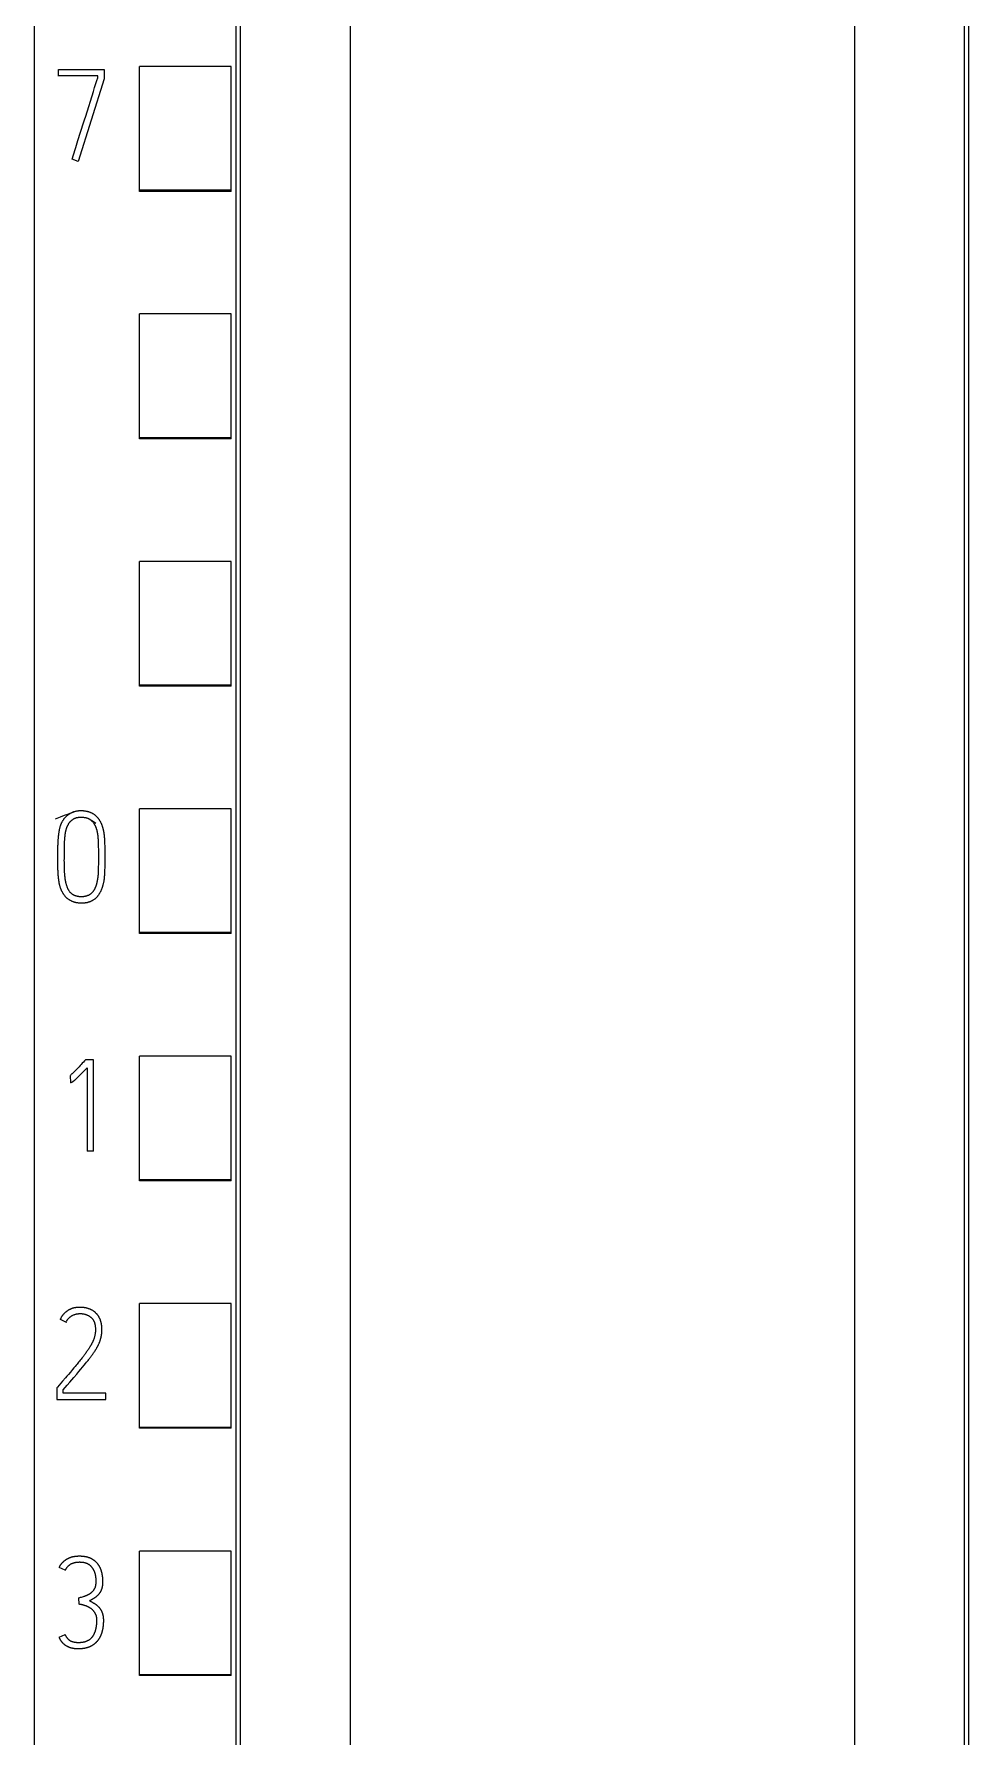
# Model space of a CAD drawing. Extents: x 0 to 594, y 0 to 420.
# Drawn here: x 255.6 to 276, y 273.42 to 310.6 of the extents above; entities that cross this region are included whole.
import ezdxf

# ---------------------------------------------------------------- set-up
doc = ezdxf.new("R2010")
doc.units = 0
doc.header["$LTSCALE"] = 32.67
doc.layers.add('10000_FRONT', color=7, linetype='CONTINUOUS')
doc.layers.add('10500_FRONT_LABELING', color=7, linetype='CONTINUOUS')

msp = doc.modelspace()

# ---------------------------------------------------------------- linework, layer by layer
at = {"layer": '10000_FRONT', "color": 7, "linetype": 'CONTINUOUS'}
for p, q in [((255.6, 351.671), (255.6, 237.416)), ((260, 349.203), (260, 239.953)), ((260.1, 349.203), (260.1, 240.184)), ((275.9, 240.184), (275.9, 349.203)), ((276, 239.953), (276, 349.203)), ((262.5, 345.541), (262.5, 237.167)), ((273.5, 345.541), (273.5, 237.167)), ((257.9, 307.166), (257.9, 309.891)), ((259.9, 309.891), (257.9, 309.891)), ((259.9, 307.166), (259.9, 309.891)), ((259.9, 307.189), (257.9, 307.189)), ((259.9, 307.166), (257.9, 307.166)), ((257.9, 301.766), (257.9, 304.489)), ((259.9, 304.489), (257.9, 304.489)), ((259.9, 301.766), (259.9, 304.489)), ((259.9, 301.787), (257.9, 301.787)), ((259.9, 301.766), (257.9, 301.766)), ((257.9, 296.366), (257.9, 299.088)), ((259.9, 299.088), (257.9, 299.088)), ((259.9, 296.366), (259.9, 299.088)), ((259.9, 296.386), (257.9, 296.386)), ((259.9, 296.366), (257.9, 296.366)), ((257.9, 290.967), (257.9, 293.686)), ((259.9, 293.686), (257.9, 293.686)), ((259.9, 290.967), (259.9, 293.686)), ((259.9, 290.984), (257.9, 290.984)), ((259.9, 290.967), (257.9, 290.967)), ((257.9, 285.567), (257.9, 288.284)), ((259.9, 288.284), (257.9, 288.284)), ((259.9, 285.567), (259.9, 288.284)), ((259.9, 285.583), (257.9, 285.583)), ((259.9, 285.567), (257.9, 285.567)), ((257.9, 280.167), (257.9, 282.883)), ((259.9, 282.883), (257.9, 282.883)), ((259.9, 280.167), (259.9, 282.883)), ((259.9, 280.181), (257.9, 280.181)), ((259.9, 280.167), (257.9, 280.167)), ((257.9, 274.767), (257.9, 277.481)), ((259.9, 277.481), (257.9, 277.481)), ((259.9, 274.767), (259.9, 277.481)), ((259.9, 274.78), (257.9, 274.78)), ((259.9, 274.767), (257.9, 274.767))]:
    msp.add_line(p, q, dxfattribs=at)
at = {"layer": '10500_FRONT_LABELING', "color": 7, "linetype": 'CONTINUOUS'}
for p, q in [((256.132, 309.68), (256.132, 309.827)), ((256.132, 309.827), (257.13, 309.827)), ((257.13, 309.827), (257.13, 309.626)), ((256.992, 309.686), (256.132, 309.686)), ((257.13, 309.626), (256.561, 307.822)), ((256.895, 309.348), (256.922, 309.434)), ((256.922, 309.434), (256.943, 309.498)), ((256.943, 309.498), (256.956, 309.541)), ((256.992, 309.648), (256.992, 309.686)), ((256.557, 308.274), (256.678, 308.661)), ((256.678, 308.661), (256.699, 308.725)), ((256.429, 307.866), (256.496, 308.081)), ((256.429, 307.866), (256.429, 307.86)), ((256.562, 307.822), (256.429, 307.866)), ((256.562, 307.822), (256.562, 307.816)), ((256.166, 293.502), (256.057, 293.46)), ((256.255, 293.537), (256.166, 293.502)), ((256.326, 293.564), (256.255, 293.537)), ((256.38, 293.586), (256.326, 293.564)), ((256.419, 293.601), (256.38, 293.586)), ((256.445, 293.612), (256.419, 293.601)), ((256.457, 293.617), (256.445, 293.612)), ((256.825, 293.453), (256.839, 293.444)), ((256.896, 293.407), (256.951, 293.372)), ((256.124, 292.943), (256.125, 292.963)), ((256.125, 292.963), (256.126, 292.982)), ((256.126, 292.982), (256.127, 293.002)), ((256.127, 293.002), (256.129, 293.022)), ((256.129, 293.022), (256.13, 293.041)), ((256.13, 293.041), (256.132, 293.061)), ((256.132, 293.061), (256.134, 293.08)), ((256.265, 292.948), (256.266, 292.967)), ((256.266, 292.967), (256.267, 292.985)), ((256.267, 292.985), (256.268, 293.003)), ((256.268, 293.003), (256.27, 293.022)), ((256.27, 293.022), (256.271, 293.04)), ((256.271, 293.04), (256.272, 293.058)), ((256.994, 293.043), (256.995, 293.025)), ((256.995, 293.025), (256.996, 293.006)), ((256.996, 293.006), (256.997, 292.978)), ((256.997, 292.978), (256.998, 292.951)), ((257.135, 293.03), (257.136, 293.011)), ((257.136, 293.011), (257.137, 292.991)), ((257.137, 292.991), (257.138, 292.972)), ((257.138, 292.972), (257.139, 292.952)), ((256.119, 292.747), (256.12, 292.776)), ((256.119, 292.717), (256.119, 292.747)), ((256.119, 292.678), (256.119, 292.717)), ((256.119, 292.638), (256.119, 292.678)), ((256.119, 292.599), (256.119, 292.638)), ((256.119, 292.56), (256.119, 292.599)), ((256.12, 292.806), (256.121, 292.835)), ((256.12, 292.776), (256.12, 292.806)), ((256.121, 292.865), (256.122, 292.884)), ((256.121, 292.835), (256.121, 292.865)), ((256.122, 292.884), (256.123, 292.904)), ((256.123, 292.924), (256.124, 292.943)), ((256.123, 292.904), (256.123, 292.924)), ((256.26, 292.555), (256.261, 292.592)), ((256.261, 292.775), (256.262, 292.811)), ((256.261, 292.729), (256.261, 292.775)), ((256.261, 292.592), (256.261, 292.729)), ((256.262, 292.839), (256.263, 292.866)), ((256.262, 292.811), (256.262, 292.839)), ((256.263, 292.894), (256.264, 292.912)), ((256.263, 292.866), (256.263, 292.894)), ((256.264, 292.912), (256.265, 292.93)), ((256.265, 292.93), (256.265, 292.948)), ((256.998, 292.951), (256.999, 292.923)), ((256.999, 292.923), (257, 292.895)), ((257, 292.895), (257.001, 292.867)), ((257.001, 292.867), (257.002, 292.84)), ((257.002, 292.84), (257.003, 292.812)), ((257.003, 292.775), (257.004, 292.747)), ((257.004, 292.747), (257.004, 292.719)), ((257.004, 292.719), (257.004, 292.691)), ((257.004, 292.691), (257.004, 292.663)), ((257.004, 292.663), (257.004, 292.626)), ((257.004, 292.626), (257.004, 292.589)), ((257.004, 292.589), (257.004, 292.543)), ((257.139, 292.952), (257.139, 292.933)), ((257.139, 292.933), (257.14, 292.913)), ((257.14, 292.913), (257.141, 292.884)), ((257.141, 292.884), (257.141, 292.855)), ((257.141, 292.855), (257.142, 292.836)), ((257.142, 292.836), (257.142, 292.806)), ((257.142, 292.806), (257.142, 292.777)), ((257.142, 292.777), (257.143, 292.738)), ((257.143, 292.738), (257.143, 292.689)), ((257.143, 292.689), (257.143, 292.602)), ((257.143, 292.606), (257.143, 292.553)), ((256.119, 292.52), (256.119, 292.56)), ((256.12, 292.471), (256.119, 292.52)), ((256.121, 292.432), (256.12, 292.471)), ((256.121, 292.402), (256.121, 292.432)), ((256.122, 292.373), (256.121, 292.402)), ((256.122, 292.353), (256.122, 292.373)), ((256.123, 292.334), (256.122, 292.353)), ((256.124, 292.314), (256.123, 292.334)), ((256.125, 292.294), (256.124, 292.314)), ((256.126, 292.275), (256.125, 292.294)), ((256.127, 292.255), (256.126, 292.275)), ((256.261, 292.519), (256.26, 292.555)), ((256.261, 292.491), (256.261, 292.519)), ((256.261, 292.464), (256.261, 292.491)), ((256.261, 292.436), (256.261, 292.464)), ((256.262, 292.409), (256.261, 292.436)), ((256.264, 292.363), (256.263, 292.381)), ((256.264, 292.345), (256.264, 292.363)), ((256.265, 292.327), (256.264, 292.345)), ((256.266, 292.309), (256.265, 292.327)), ((256.267, 292.29), (256.266, 292.309)), ((256.268, 292.272), (256.267, 292.29)), ((256.27, 292.254), (256.268, 292.272)), ((257.001, 292.339), (257, 292.32)), ((257.002, 292.376), (257.001, 292.357)), ((257.001, 292.357), (257.001, 292.339)), ((257.003, 292.478), (257.002, 292.422)), ((257.002, 292.422), (257.002, 292.395)), ((257.002, 292.395), (257.002, 292.376)), ((257.004, 292.543), (257.003, 292.478)), ((257.139, 292.31), (257.138, 292.29)), ((257.14, 292.358), (257.139, 292.329)), ((257.139, 292.329), (257.139, 292.31)), ((257.141, 292.387), (257.14, 292.358)), ((257.142, 292.417), (257.141, 292.387)), ((257.143, 292.514), (257.142, 292.475)), ((257.142, 292.475), (257.142, 292.446)), ((257.142, 292.446), (257.142, 292.417)), ((257.143, 292.553), (257.143, 292.514)), ((256.652, 288.131), (256.63, 288.106)), ((256.675, 288.156), (256.652, 288.131)), ((256.697, 288.181), (256.675, 288.156)), ((256.72, 288.206), (256.697, 288.181)), ((256.895, 288.206), (256.72, 288.206)), ((256.895, 286.211), (256.895, 288.206)), ((256.384, 287.86), (256.384, 287.854)), ((256.384, 287.86), (256.393, 287.713)), ((256.538, 288.007), (256.522, 287.991)), ((256.533, 287.804), (256.542, 287.813)), ((256.561, 288.032), (256.538, 288.007)), ((256.542, 287.813), (256.551, 287.822)), ((256.551, 287.822), (256.561, 287.831)), ((256.584, 288.056), (256.561, 288.032)), ((256.561, 287.831), (256.57, 287.84)), ((256.57, 287.84), (256.584, 287.854)), ((256.607, 288.081), (256.584, 288.056)), ((256.584, 287.854), (256.598, 287.868)), ((256.598, 287.868), (256.612, 287.882)), ((256.63, 288.106), (256.607, 288.081)), ((256.612, 287.882), (256.63, 287.901)), ((256.63, 287.901), (256.648, 287.92)), ((256.648, 287.92), (256.675, 287.948)), ((256.675, 287.948), (256.707, 287.981)), ((256.707, 287.981), (256.756, 288.034)), ((256.756, 288.034), (256.756, 286.211)), ((256.393, 287.713), (256.393, 287.707)), ((256.756, 286.217), (256.895, 286.217)), ((256.173, 282.544), (256.173, 282.538)), ((256.173, 282.544), (256.298, 282.481)), ((256.298, 282.481), (256.298, 282.474)), ((257.08, 282.312), (257.08, 282.324)), ((256.739, 281.821), (256.728, 281.805)), ((256.75, 281.836), (256.739, 281.821)), ((256.761, 281.851), (256.75, 281.836)), ((256.771, 281.867), (256.761, 281.851)), ((256.782, 281.882), (256.771, 281.867)), ((256.792, 281.898), (256.782, 281.882)), ((256.89, 281.795), (256.9, 281.81)), ((256.9, 281.81), (256.91, 281.824)), ((256.91, 281.824), (256.92, 281.839)), ((256.441, 281.446), (256.393, 281.389)), ((256.471, 281.482), (256.441, 281.446)), ((256.496, 281.511), (256.471, 281.482)), ((256.52, 281.54), (256.496, 281.511)), ((256.538, 281.561), (256.52, 281.54)), ((256.556, 281.583), (256.538, 281.561)), ((256.573, 281.605), (256.556, 281.583)), ((256.591, 281.627), (256.573, 281.605)), ((256.579, 281.401), (256.619, 281.449)), ((256.609, 281.649), (256.591, 281.627)), ((256.626, 281.671), (256.609, 281.649)), ((256.619, 281.449), (256.659, 281.497)), ((256.644, 281.693), (256.626, 281.671)), ((256.661, 281.715), (256.644, 281.693)), ((256.659, 281.497), (256.694, 281.539)), ((256.672, 281.73), (256.661, 281.715)), ((256.684, 281.745), (256.672, 281.73)), ((256.695, 281.76), (256.684, 281.745)), ((256.694, 281.539), (256.722, 281.574)), ((256.706, 281.775), (256.695, 281.76)), ((256.717, 281.79), (256.706, 281.775)), ((256.728, 281.805), (256.717, 281.79)), ((256.722, 281.574), (256.744, 281.602)), ((256.744, 281.602), (256.761, 281.623)), ((256.761, 281.623), (256.778, 281.644)), ((256.778, 281.644), (256.794, 281.665)), ((256.794, 281.665), (256.805, 281.679)), ((256.805, 281.679), (256.816, 281.693)), ((256.816, 281.693), (256.827, 281.708)), ((256.827, 281.708), (256.837, 281.722)), ((256.837, 281.722), (256.848, 281.737)), ((256.848, 281.737), (256.859, 281.751)), ((256.859, 281.751), (256.869, 281.766)), ((256.869, 281.766), (256.879, 281.78)), ((256.879, 281.78), (256.89, 281.795)), ((256.237, 280.998), (256.324, 281.101)), ((256.313, 281.297), (256.283, 281.261)), ((256.35, 281.339), (256.313, 281.297)), ((256.324, 281.101), (256.382, 281.169)), ((256.393, 281.389), (256.35, 281.339)), ((256.533, 281.346), (256.579, 281.401)), ((256.098, 281.048), (256.098, 280.787)), ((256.098, 280.793), (257.164, 280.793)), ((256.237, 280.932), (256.237, 280.998)), ((257.164, 280.932), (256.237, 280.932)), ((257.164, 280.787), (257.164, 280.932)), ((256.15, 277.125), (256.15, 277.119)), ((256.277, 277.061), (256.15, 277.125)), ((256.277, 277.061), (256.277, 277.055)), ((256.574, 276.46), (256.574, 276.453)), ((256.583, 276.321), (256.574, 276.46)), ((256.583, 276.321), (256.583, 276.315)), ((256.596, 276.466), (256.613, 276.471)), ((256.613, 276.471), (256.635, 276.478)), ((256.635, 276.478), (256.679, 276.491)), ((256.679, 276.491), (256.69, 276.495)), ((256.69, 276.495), (256.701, 276.499)), ((256.15, 275.598), (256.277, 275.656)), ((256.15, 275.598), (256.15, 275.591))]:
    msp.add_line(p, q, dxfattribs=at)
for points in [[(256.699, 308.725), (256.726, 308.811), (256.895, 309.348)], [(256.956, 309.541), (256.97, 309.584), (256.977, 309.605), (256.984, 309.626), (256.992, 309.648)], [(256.496, 308.081), (256.51, 308.124), (256.557, 308.274)], [(256.134, 293.08), (256.136, 293.1), (256.137, 293.109), (256.138, 293.119), (256.139, 293.129), (256.14, 293.138), (256.141, 293.148), (256.143, 293.158), (256.144, 293.168), (256.145, 293.177), (256.147, 293.187), (256.148, 293.197), (256.15, 293.206), (256.152, 293.216), (256.154, 293.226), (256.156, 293.235), (256.158, 293.245), (256.16, 293.254), (256.162, 293.264), (256.165, 293.274), (256.167, 293.283), (256.17, 293.293), (256.173, 293.302), (256.176, 293.312), (256.179, 293.321), (256.182, 293.331), (256.185, 293.34), (256.189, 293.35), (256.193, 293.359), (256.197, 293.369), (256.201, 293.378), (256.205, 293.387), (256.21, 293.396), (256.215, 293.405), (256.22, 293.414), (256.225, 293.422), (256.23, 293.431), (256.235, 293.439), (256.241, 293.448), (256.247, 293.456), (256.253, 293.464), (256.259, 293.472), (256.265, 293.48), (256.272, 293.488), (256.279, 293.495), (256.286, 293.503), (256.293, 293.51), (256.3, 293.517), (256.307, 293.524), (256.315, 293.531), (256.322, 293.538), (256.33, 293.544), (256.338, 293.55), (256.346, 293.556), (256.354, 293.562), (256.362, 293.568), (256.371, 293.574), (256.379, 293.579), (256.388, 293.585), (256.397, 293.59), (256.406, 293.595), (256.415, 293.599), (256.424, 293.604), (256.433, 293.608), (256.442, 293.612), (256.452, 293.616), (256.461, 293.62), (256.466, 293.621), (256.469, 293.622), (256.469, 293.622), (256.47, 293.622), (256.47, 293.622), (256.469, 293.622), (256.467, 293.621), (256.465, 293.62), (256.461, 293.618), (256.457, 293.617)], [(256.313, 293.273), (256.316, 293.282), (256.319, 293.29), (256.323, 293.299), (256.326, 293.307), (256.33, 293.315), (256.334, 293.323), (256.339, 293.331), (256.343, 293.339), (256.348, 293.347), (256.352, 293.355), (256.357, 293.363), (256.362, 293.37), (256.368, 293.378), (256.373, 293.385), (256.379, 293.392), (256.385, 293.399), (256.391, 293.406), (256.397, 293.413), (256.403, 293.419), (256.41, 293.426), (256.417, 293.432), (256.424, 293.438), (256.431, 293.444), (256.438, 293.449), (256.445, 293.455), (256.453, 293.46), (256.461, 293.465), (256.469, 293.469), (256.477, 293.474), (256.485, 293.478), (256.493, 293.481), (256.502, 293.485), (256.51, 293.488), (256.519, 293.491), (256.528, 293.493), (256.537, 293.495), (256.546, 293.497), (256.555, 293.499), (256.564, 293.5), (256.573, 293.502), (256.582, 293.503), (256.591, 293.503), (256.6, 293.504), (256.609, 293.504), (256.618, 293.504), (256.627, 293.504), (256.637, 293.504), (256.646, 293.504), (256.655, 293.503), (256.664, 293.503), (256.673, 293.502), (256.682, 293.501), (256.691, 293.5), (256.7, 293.498), (256.709, 293.497), (256.718, 293.495), (256.727, 293.493), (256.736, 293.491), (256.745, 293.489), (256.754, 293.487), (256.763, 293.484), (256.771, 293.481), (256.78, 293.477), (256.788, 293.474), (256.797, 293.47), (256.805, 293.465), (256.809, 293.463), (256.814, 293.46), (256.819, 293.457), (256.825, 293.453)], [(256.455, 293.617), (256.465, 293.621), (256.474, 293.624), (256.483, 293.627), (256.493, 293.63), (256.502, 293.632), (256.512, 293.635), (256.522, 293.637), (256.531, 293.639), (256.541, 293.641), (256.551, 293.642), (256.56, 293.644), (256.57, 293.645), (256.58, 293.646), (256.59, 293.647), (256.6, 293.647), (256.61, 293.648), (256.62, 293.648), (256.63, 293.648), (256.64, 293.648), (256.649, 293.648), (256.659, 293.647), (256.669, 293.646), (256.679, 293.645), (256.689, 293.644), (256.699, 293.643), (256.708, 293.642), (256.718, 293.64), (256.728, 293.638), (256.738, 293.636), (256.747, 293.634), (256.757, 293.632), (256.767, 293.629), (256.776, 293.627), (256.786, 293.624), (256.795, 293.621), (256.805, 293.618), (256.814, 293.614), (256.823, 293.611), (256.832, 293.607), (256.841, 293.603), (256.85, 293.599), (256.859, 293.595), (256.868, 293.59), (256.877, 293.585), (256.885, 293.581), (256.894, 293.575), (256.902, 293.57), (256.91, 293.565), (256.919, 293.559), (256.926, 293.553), (256.934, 293.547), (256.942, 293.54), (256.949, 293.534), (256.956, 293.527), (256.963, 293.52), (256.97, 293.513), (256.977, 293.506), (256.983, 293.498), (256.99, 293.491), (256.996, 293.483), (257.002, 293.475), (257.008, 293.467), (257.013, 293.459), (257.019, 293.451), (257.024, 293.442), (257.029, 293.434), (257.034, 293.425), (257.039, 293.417), (257.044, 293.408), (257.048, 293.399), (257.053, 293.391), (257.057, 293.382), (257.061, 293.373), (257.065, 293.364), (257.069, 293.355), (257.073, 293.346), (257.076, 293.336), (257.08, 293.327), (257.083, 293.318), (257.086, 293.309), (257.089, 293.299), (257.092, 293.29), (257.095, 293.28), (257.098, 293.271), (257.1, 293.261), (257.103, 293.252), (257.105, 293.242), (257.108, 293.233), (257.11, 293.223), (257.112, 293.213), (257.114, 293.204), (257.116, 293.194), (257.117, 293.185), (257.119, 293.175), (257.121, 293.165), (257.122, 293.156), (257.123, 293.146), (257.125, 293.136), (257.126, 293.127), (257.127, 293.117), (257.128, 293.107), (257.129, 293.098), (257.13, 293.088), (257.131, 293.078), (257.132, 293.069), (257.133, 293.059), (257.134, 293.049), (257.134, 293.04), (257.135, 293.03)], [(256.795, 293.47), (256.804, 293.466), (256.812, 293.461), (256.82, 293.456), (256.827, 293.451), (256.835, 293.445), (256.842, 293.439), (256.849, 293.433), (256.856, 293.427), (256.862, 293.42), (256.868, 293.414), (256.875, 293.407), (256.881, 293.399), (256.886, 293.392), (256.892, 293.385), (256.897, 293.377), (256.903, 293.369), (256.908, 293.361), (256.912, 293.354), (256.917, 293.346), (256.922, 293.337), (256.926, 293.329), (256.93, 293.321), (256.934, 293.313), (256.938, 293.304), (256.942, 293.296), (256.945, 293.287), (256.949, 293.278), (256.952, 293.27), (256.955, 293.261), (256.958, 293.252), (256.961, 293.243), (256.963, 293.234), (256.966, 293.226), (256.968, 293.217), (256.971, 293.208), (256.973, 293.199), (256.975, 293.19), (256.977, 293.181), (256.979, 293.172), (256.98, 293.163), (256.982, 293.154), (256.983, 293.145), (256.985, 293.135), (256.986, 293.126), (256.987, 293.117), (256.988, 293.108), (256.989, 293.099), (256.99, 293.089), (256.991, 293.08), (256.992, 293.071), (256.992, 293.062), (256.993, 293.053), (256.994, 293.043)], [(256.839, 293.444), (256.858, 293.432), (256.896, 293.407)], [(256.272, 293.058), (256.274, 293.076), (256.275, 293.085), (256.276, 293.094), (256.277, 293.104), (256.278, 293.113), (256.279, 293.122), (256.28, 293.131), (256.281, 293.14), (256.283, 293.149), (256.284, 293.158), (256.285, 293.167), (256.287, 293.176), (256.289, 293.185), (256.291, 293.194), (256.292, 293.203), (256.294, 293.212), (256.297, 293.221), (256.299, 293.23), (256.301, 293.238), (256.304, 293.247), (256.307, 293.256), (256.31, 293.265), (256.313, 293.273)], [(257.003, 292.812), (257.003, 292.784), (257.003, 292.775)], [(257.127, 292.155), (257.126, 292.145), (257.125, 292.135), (257.123, 292.126), (257.122, 292.116), (257.12, 292.106), (257.119, 292.097), (257.117, 292.087), (257.115, 292.077), (257.113, 292.068), (257.111, 292.058), (257.109, 292.049), (257.106, 292.039), (257.104, 292.029), (257.102, 292.02), (257.099, 292.01), (257.096, 292.001), (257.093, 291.991), (257.09, 291.982), (257.087, 291.972), (257.084, 291.963), (257.081, 291.953), (257.077, 291.944), (257.074, 291.935), (257.07, 291.926), (257.067, 291.917), (257.063, 291.907), (257.059, 291.898), (257.054, 291.889), (257.05, 291.88), (257.046, 291.872), (257.041, 291.863), (257.036, 291.854), (257.031, 291.845), (257.026, 291.837), (257.021, 291.828), (257.016, 291.82), (257.01, 291.812), (257.005, 291.803), (256.999, 291.795), (256.993, 291.788), (256.987, 291.78), (256.981, 291.772), (256.974, 291.765), (256.968, 291.758), (256.961, 291.75), (256.954, 291.743), (256.947, 291.737), (256.94, 291.73), (256.932, 291.724), (256.924, 291.717), (256.917, 291.711), (256.908, 291.705), (256.9, 291.7), (256.892, 291.694), (256.883, 291.689), (256.875, 291.684), (256.866, 291.679), (256.857, 291.674), (256.849, 291.67), (256.84, 291.666), (256.83, 291.662), (256.821, 291.658), (256.812, 291.655), (256.803, 291.651), (256.793, 291.648), (256.784, 291.645), (256.774, 291.642), (256.764, 291.64), (256.755, 291.637), (256.745, 291.635), (256.735, 291.633), (256.725, 291.632), (256.716, 291.63), (256.706, 291.629), (256.696, 291.627), (256.686, 291.626), (256.676, 291.626), (256.666, 291.625), (256.657, 291.624), (256.647, 291.624), (256.637, 291.624), (256.627, 291.624), (256.617, 291.624), (256.607, 291.625), (256.597, 291.625), (256.587, 291.626), (256.577, 291.627), (256.567, 291.628), (256.557, 291.63), (256.547, 291.631), (256.538, 291.633), (256.528, 291.635), (256.518, 291.637), (256.509, 291.639), (256.499, 291.641), (256.49, 291.644), (256.48, 291.647), (256.471, 291.65), (256.461, 291.653), (256.452, 291.656), (256.442, 291.66), (256.433, 291.664), (256.424, 291.668), (256.415, 291.672), (256.406, 291.676), (256.397, 291.681), (256.388, 291.685), (256.38, 291.69), (256.371, 291.696), (256.363, 291.701), (256.355, 291.707), (256.347, 291.712), (256.339, 291.718), (256.331, 291.725), (256.324, 291.731), (256.316, 291.738), (256.309, 291.745), (256.302, 291.752), (256.295, 291.759), (256.288, 291.766), (256.281, 291.773), (256.275, 291.781), (256.269, 291.789), (256.263, 291.797), (256.257, 291.805), (256.251, 291.813), (256.245, 291.821), (256.24, 291.829), (256.234, 291.838), (256.229, 291.846), (256.224, 291.855), (256.219, 291.864), (256.215, 291.872), (256.21, 291.881), (256.206, 291.89), (256.202, 291.899), (256.198, 291.908), (256.194, 291.917), (256.19, 291.926), (256.186, 291.936), (256.183, 291.945), (256.18, 291.954), (256.177, 291.963), (256.173, 291.973), (256.171, 291.982), (256.168, 291.992), (256.165, 292.001), (256.162, 292.011), (256.16, 292.021), (256.158, 292.03), (256.155, 292.04), (256.153, 292.05), (256.151, 292.059), (256.149, 292.069), (256.148, 292.079), (256.146, 292.089), (256.144, 292.098), (256.143, 292.108), (256.141, 292.118), (256.14, 292.128), (256.138, 292.138), (256.137, 292.147), (256.136, 292.157), (256.135, 292.167), (256.134, 292.177), (256.133, 292.186), (256.132, 292.196), (256.131, 292.206), (256.13, 292.216), (256.129, 292.226), (256.128, 292.235), (256.128, 292.245), (256.127, 292.255)], [(256.263, 292.381), (256.262, 292.4), (256.262, 292.409)], [(256.751, 291.783), (256.742, 291.781), (256.733, 291.778), (256.724, 291.776), (256.715, 291.774), (256.706, 291.772), (256.696, 291.77), (256.687, 291.769), (256.678, 291.768), (256.669, 291.767), (256.66, 291.766), (256.65, 291.766), (256.641, 291.765), (256.632, 291.765), (256.622, 291.765), (256.613, 291.766), (256.604, 291.766), (256.594, 291.767), (256.585, 291.768), (256.576, 291.769), (256.567, 291.77), (256.558, 291.772), (256.549, 291.774), (256.54, 291.776), (256.531, 291.778), (256.522, 291.78), (256.513, 291.783), (256.504, 291.786), (256.495, 291.789), (256.487, 291.793), (256.478, 291.796), (256.47, 291.8), (256.461, 291.805), (256.453, 291.809), (256.445, 291.814), (256.437, 291.819), (256.43, 291.824), (256.422, 291.83), (256.415, 291.836), (256.408, 291.842), (256.401, 291.849), (256.395, 291.855), (256.389, 291.862), (256.383, 291.869), (256.377, 291.877), (256.372, 291.884), (256.366, 291.892), (256.361, 291.9), (256.356, 291.908), (256.352, 291.916), (256.347, 291.924), (256.343, 291.932), (256.339, 291.941), (256.335, 291.949), (256.332, 291.958), (256.328, 291.966), (256.325, 291.975), (256.322, 291.984), (256.319, 291.992), (256.316, 292.001), (256.313, 292.01), (256.31, 292.019), (256.307, 292.028), (256.305, 292.037), (256.302, 292.046), (256.3, 292.055), (256.298, 292.064), (256.296, 292.073), (256.294, 292.082), (256.292, 292.091), (256.29, 292.1), (256.288, 292.109), (256.286, 292.118), (256.285, 292.127), (256.283, 292.136), (256.282, 292.145), (256.28, 292.154), (256.279, 292.163), (256.278, 292.172), (256.277, 292.181), (256.276, 292.19), (256.275, 292.199), (256.274, 292.208), (256.273, 292.217), (256.272, 292.227), (256.271, 292.236), (256.27, 292.245), (256.27, 292.254)], [(257, 292.32), (256.999, 292.302), (256.999, 292.293), (256.998, 292.283), (256.997, 292.274), (256.997, 292.265), (256.996, 292.256), (256.995, 292.246), (256.995, 292.237), (256.994, 292.228), (256.993, 292.219), (256.992, 292.209), (256.991, 292.2), (256.99, 292.191), (256.989, 292.182), (256.987, 292.173), (256.986, 292.164), (256.985, 292.154), (256.983, 292.145), (256.982, 292.136), (256.98, 292.127), (256.979, 292.118), (256.977, 292.109), (256.975, 292.1), (256.973, 292.091), (256.971, 292.082), (256.969, 292.073), (256.967, 292.064), (256.965, 292.055), (256.962, 292.046), (256.96, 292.037), (256.957, 292.028), (256.954, 292.019), (256.952, 292.011), (256.949, 292.002), (256.946, 291.993), (256.943, 291.984), (256.939, 291.975), (256.936, 291.967), (256.932, 291.958), (256.928, 291.95), (256.924, 291.941), (256.92, 291.933), (256.916, 291.925), (256.912, 291.917), (256.907, 291.909), (256.902, 291.901), (256.897, 291.893), (256.892, 291.885), (256.886, 291.878), (256.88, 291.87), (256.874, 291.863), (256.868, 291.856), (256.862, 291.85), (256.855, 291.843), (256.848, 291.837), (256.841, 291.831), (256.834, 291.825), (256.826, 291.82), (256.818, 291.815), (256.81, 291.81), (256.802, 291.805), (256.794, 291.801), (256.785, 291.797), (256.777, 291.793), (256.768, 291.79), (256.76, 291.786), (256.751, 291.783)], [(257.138, 292.29), (257.137, 292.271), (257.136, 292.261), (257.136, 292.251), (257.135, 292.242), (257.135, 292.232), (257.134, 292.222), (257.133, 292.213), (257.132, 292.203), (257.131, 292.193), (257.13, 292.184), (257.129, 292.174), (257.128, 292.164), (257.127, 292.155)], [(256.522, 287.991), (256.507, 287.975), (256.499, 287.967), (256.491, 287.959), (256.483, 287.951), (256.475, 287.943), (256.467, 287.935), (256.459, 287.927), (256.451, 287.92), (256.443, 287.912), (256.435, 287.904), (256.426, 287.897), (256.418, 287.889), (256.409, 287.882), (256.401, 287.875), (256.392, 287.867), (256.384, 287.86)], [(256.393, 287.713), (256.396, 287.713), (256.399, 287.713), (256.402, 287.714), (256.406, 287.714), (256.412, 287.716), (256.415, 287.716), (256.418, 287.717), (256.422, 287.718), (256.425, 287.719), (256.428, 287.721), (256.431, 287.722), (256.434, 287.724), (256.436, 287.725), (256.442, 287.729), (256.448, 287.732), (256.453, 287.736), (256.458, 287.74), (256.463, 287.744), (256.469, 287.748), (256.474, 287.752), (256.479, 287.756), (256.484, 287.76), (256.489, 287.764), (256.494, 287.769), (256.499, 287.773), (256.504, 287.777), (256.509, 287.782), (256.513, 287.786), (256.518, 287.791), (256.523, 287.795), (256.533, 287.804)], [(257.055, 282.502), (257.052, 282.51), (257.049, 282.519), (257.046, 282.527), (257.043, 282.536), (257.04, 282.544), (257.036, 282.552), (257.032, 282.56), (257.028, 282.568), (257.024, 282.576), (257.02, 282.584), (257.016, 282.592), (257.011, 282.6), (257.006, 282.607), (257.001, 282.615), (256.996, 282.622), (256.991, 282.629), (256.985, 282.637), (256.98, 282.644), (256.974, 282.651), (256.968, 282.657), (256.962, 282.664), (256.956, 282.67), (256.949, 282.677), (256.943, 282.683), (256.937, 282.689), (256.93, 282.695), (256.923, 282.701), (256.916, 282.707), (256.909, 282.712), (256.902, 282.717), (256.894, 282.722), (256.886, 282.727), (256.879, 282.732), (256.871, 282.737), (256.863, 282.741), (256.855, 282.745), (256.847, 282.749), (256.838, 282.753), (256.83, 282.756), (256.822, 282.76), (256.814, 282.763), (256.805, 282.767), (256.797, 282.77), (256.788, 282.773), (256.78, 282.775), (256.771, 282.778), (256.762, 282.781), (256.754, 282.783), (256.745, 282.785), (256.736, 282.788), (256.727, 282.79), (256.718, 282.791), (256.709, 282.793), (256.701, 282.795), (256.692, 282.796), (256.683, 282.797), (256.674, 282.798), (256.665, 282.799), (256.656, 282.8), (256.647, 282.8), (256.638, 282.801), (256.629, 282.801), (256.62, 282.802), (256.611, 282.802), (256.602, 282.802), (256.593, 282.802), (256.584, 282.802), (256.575, 282.802), (256.566, 282.801), (256.557, 282.801), (256.548, 282.8), (256.539, 282.799), (256.53, 282.798), (256.521, 282.797), (256.513, 282.796), (256.504, 282.795), (256.495, 282.793), (256.486, 282.792), (256.477, 282.79), (256.468, 282.788), (256.46, 282.786), (256.451, 282.783), (256.442, 282.781), (256.434, 282.778), (256.425, 282.775), (256.417, 282.772), (256.408, 282.769), (256.4, 282.766), (256.392, 282.762), (256.384, 282.758), (256.375, 282.754), (256.367, 282.75), (256.359, 282.746), (256.352, 282.741), (256.344, 282.737), (256.336, 282.732), (256.329, 282.727), (256.321, 282.722), (256.314, 282.717), (256.307, 282.711), (256.3, 282.706), (256.293, 282.7), (256.286, 282.694), (256.279, 282.688), (256.273, 282.682), (256.266, 282.676), (256.26, 282.67), (256.253, 282.663), (256.247, 282.656), (256.241, 282.65), (256.235, 282.643), (256.23, 282.636), (256.224, 282.629), (256.219, 282.622), (256.214, 282.614), (256.209, 282.607), (256.204, 282.6), (256.199, 282.592), (256.194, 282.584), (256.19, 282.577), (256.185, 282.569), (256.181, 282.561), (256.177, 282.553), (256.173, 282.544)], [(256.298, 282.481), (256.302, 282.489), (256.307, 282.497), (256.312, 282.506), (256.316, 282.514), (256.322, 282.522), (256.327, 282.53), (256.332, 282.537), (256.338, 282.545), (256.344, 282.552), (256.35, 282.559), (256.356, 282.566), (256.363, 282.573), (256.37, 282.58), (256.377, 282.586), (256.384, 282.592), (256.392, 282.598), (256.399, 282.603), (256.407, 282.609), (256.415, 282.614), (256.423, 282.618), (256.432, 282.623), (256.44, 282.627), (256.449, 282.631), (256.457, 282.635), (256.466, 282.639), (256.475, 282.642), (256.484, 282.645), (256.493, 282.648), (256.502, 282.651), (256.511, 282.653), (256.52, 282.656), (256.529, 282.658), (256.539, 282.66), (256.548, 282.661), (256.557, 282.663), (256.567, 282.664), (256.576, 282.665), (256.585, 282.665), (256.595, 282.666), (256.605, 282.666), (256.614, 282.666), (256.623, 282.666), (256.633, 282.666), (256.642, 282.665), (256.652, 282.664), (256.661, 282.663), (256.67, 282.662), (256.68, 282.66), (256.689, 282.658), (256.698, 282.656), (256.707, 282.654), (256.716, 282.651), (256.725, 282.648), (256.734, 282.645), (256.743, 282.642), (256.752, 282.638), (256.761, 282.634), (256.769, 282.63), (256.778, 282.626), (256.786, 282.622), (256.794, 282.617), (256.802, 282.612), (256.81, 282.607), (256.818, 282.601), (256.825, 282.596), (256.833, 282.59), (256.84, 282.584), (256.847, 282.577), (256.854, 282.571), (256.861, 282.564), (256.867, 282.557), (256.873, 282.55), (256.879, 282.542), (256.884, 282.535), (256.89, 282.527), (256.895, 282.519), (256.899, 282.51), (256.904, 282.502), (256.908, 282.493), (256.911, 282.484), (256.915, 282.476), (256.918, 282.467), (256.921, 282.458), (256.923, 282.448), (256.926, 282.439), (256.928, 282.43), (256.93, 282.421), (256.932, 282.411), (256.933, 282.402), (256.934, 282.393), (256.936, 282.383), (256.936, 282.374), (256.937, 282.365), (256.938, 282.355), (256.938, 282.346), (256.939, 282.336), (256.939, 282.327), (256.939, 282.317), (256.939, 282.308), (256.939, 282.299), (256.939, 282.289), (256.938, 282.28), (256.938, 282.27), (256.937, 282.261), (256.936, 282.251), (256.935, 282.242), (256.934, 282.232), (256.932, 282.223), (256.931, 282.214), (256.929, 282.205), (256.927, 282.195), (256.926, 282.186), (256.924, 282.177), (256.921, 282.168), (256.919, 282.159), (256.917, 282.149), (256.914, 282.14), (256.911, 282.131), (256.908, 282.122), (256.905, 282.113), (256.902, 282.104), (256.899, 282.096), (256.895, 282.087), (256.892, 282.078), (256.888, 282.069), (256.884, 282.061), (256.88, 282.052), (256.876, 282.044), (256.872, 282.035), (256.868, 282.027), (256.864, 282.018), (256.859, 282.01), (256.855, 282.002), (256.85, 281.994), (256.846, 281.986), (256.841, 281.977), (256.836, 281.969), (256.832, 281.961), (256.827, 281.953), (256.822, 281.945), (256.817, 281.937), (256.812, 281.929), (256.807, 281.922), (256.802, 281.914), (256.797, 281.906), (256.792, 281.898)], [(256.92, 281.839), (256.925, 281.847), (256.93, 281.854), (256.935, 281.862), (256.94, 281.869), (256.944, 281.877), (256.949, 281.885), (256.954, 281.892), (256.959, 281.9), (256.963, 281.907), (256.968, 281.915), (256.972, 281.923), (256.977, 281.931), (256.981, 281.938), (256.985, 281.946), (256.989, 281.954), (256.994, 281.962), (256.998, 281.97), (257.002, 281.978), (257.006, 281.986), (257.009, 281.994), (257.013, 282.002), (257.017, 282.01), (257.02, 282.019), (257.024, 282.027), (257.027, 282.035), (257.03, 282.044), (257.034, 282.052), (257.037, 282.06), (257.04, 282.069), (257.043, 282.077), (257.045, 282.086), (257.048, 282.095), (257.051, 282.103), (257.053, 282.112), (257.055, 282.121), (257.058, 282.129), (257.06, 282.138), (257.062, 282.147), (257.063, 282.155), (257.065, 282.164), (257.067, 282.173), (257.069, 282.182), (257.07, 282.191), (257.071, 282.199), (257.073, 282.208), (257.074, 282.217), (257.075, 282.226), (257.076, 282.235), (257.077, 282.244), (257.078, 282.253), (257.078, 282.262), (257.079, 282.27), (257.079, 282.279), (257.08, 282.288), (257.08, 282.297), (257.08, 282.306), (257.08, 282.315)], [(257.08, 282.324), (257.08, 282.333), (257.08, 282.342), (257.08, 282.351), (257.079, 282.36), (257.079, 282.369), (257.078, 282.378), (257.077, 282.387), (257.076, 282.396), (257.075, 282.405), (257.074, 282.414), (257.072, 282.423), (257.071, 282.432), (257.069, 282.44), (257.068, 282.449), (257.066, 282.458), (257.064, 282.467), (257.062, 282.475), (257.06, 282.484), (257.057, 282.493), (257.055, 282.502)], [(256.283, 281.261), (256.221, 281.19), (256.111, 281.062)], [(256.382, 281.169), (256.469, 281.271), (256.533, 281.346)], [(256.111, 281.062), (256.105, 281.055), (256.098, 281.048)], [(256.15, 277.125), (256.153, 277.131), (256.156, 277.137), (256.159, 277.143), (256.162, 277.15), (256.165, 277.156), (256.169, 277.161), (256.172, 277.167), (256.176, 277.173), (256.179, 277.179), (256.183, 277.185), (256.187, 277.19), (256.191, 277.196), (256.195, 277.201), (256.199, 277.206), (256.204, 277.212), (256.208, 277.217), (256.213, 277.222), (256.217, 277.227), (256.222, 277.232), (256.227, 277.237), (256.232, 277.242), (256.236, 277.247), (256.241, 277.252), (256.247, 277.256), (256.252, 277.261), (256.257, 277.265), (256.262, 277.27), (256.268, 277.274), (256.273, 277.278), (256.278, 277.282), (256.284, 277.286), (256.29, 277.29), (256.295, 277.294), (256.301, 277.298), (256.307, 277.301), (256.313, 277.305), (256.319, 277.309), (256.325, 277.312), (256.331, 277.315), (256.337, 277.319), (256.343, 277.322), (256.349, 277.325), (256.355, 277.328), (256.361, 277.33), (256.368, 277.333), (256.374, 277.336), (256.38, 277.338), (256.387, 277.341), (256.393, 277.343), (256.4, 277.346), (256.406, 277.348), (256.413, 277.35), (256.419, 277.352), (256.426, 277.354), (256.432, 277.355), (256.439, 277.357), (256.446, 277.359), (256.452, 277.36), (256.459, 277.362), (256.466, 277.363), (256.473, 277.364), (256.479, 277.365), (256.486, 277.367), (256.493, 277.368), (256.5, 277.369), (256.506, 277.369), (256.513, 277.37), (256.52, 277.371), (256.527, 277.371), (256.534, 277.372), (256.54, 277.373), (256.547, 277.373), (256.554, 277.373), (256.561, 277.374), (256.568, 277.374), (256.574, 277.374), (256.581, 277.374), (256.588, 277.374), (256.595, 277.374), (256.602, 277.374), (256.608, 277.374), (256.615, 277.374), (256.622, 277.374), (256.629, 277.373), (256.636, 277.373), (256.642, 277.373), (256.649, 277.372), (256.656, 277.372), (256.663, 277.371), (256.67, 277.37), (256.677, 277.37), (256.683, 277.369), (256.69, 277.368), (256.697, 277.367), (256.704, 277.366), (256.711, 277.364), (256.717, 277.363), (256.724, 277.362), (256.731, 277.361), (256.737, 277.359), (256.744, 277.357), (256.751, 277.356), (256.757, 277.354), (256.764, 277.352), (256.77, 277.35), (256.777, 277.348), (256.783, 277.346), (256.79, 277.344), (256.796, 277.342), (256.803, 277.339), (256.809, 277.337), (256.815, 277.334), (256.822, 277.331), (256.828, 277.329), (256.834, 277.326), (256.84, 277.323), (256.847, 277.32), (256.853, 277.316), (256.859, 277.313), (256.865, 277.31), (256.871, 277.306), (256.876, 277.303), (256.882, 277.299), (256.888, 277.295), (256.893, 277.291), (256.899, 277.288), (256.904, 277.283), (256.91, 277.279), (256.915, 277.275), (256.92, 277.271), (256.926, 277.266), (256.931, 277.262), (256.936, 277.257), (256.941, 277.253), (256.946, 277.248), (256.95, 277.243), (256.955, 277.238), (256.96, 277.233), (256.965, 277.228), (256.969, 277.223), (256.974, 277.218), (256.978, 277.212), (256.982, 277.207), (256.986, 277.202), (256.99, 277.196), (256.994, 277.191), (256.998, 277.185), (257.002, 277.179), (257.006, 277.174), (257.01, 277.168), (257.013, 277.162), (257.017, 277.156), (257.02, 277.15), (257.023, 277.144), (257.027, 277.138), (257.03, 277.132), (257.033, 277.126), (257.036, 277.12), (257.039, 277.113), (257.041, 277.107), (257.044, 277.101), (257.047, 277.095), (257.049, 277.088), (257.052, 277.082), (257.054, 277.075), (257.056, 277.069), (257.059, 277.063), (257.061, 277.056), (257.063, 277.05), (257.065, 277.043), (257.067, 277.037), (257.069, 277.03), (257.07, 277.023), (257.072, 277.017), (257.074, 277.01), (257.075, 277.004), (257.077, 276.997), (257.078, 276.99), (257.079, 276.984), (257.081, 276.977), (257.082, 276.97), (257.083, 276.964), (257.084, 276.957), (257.085, 276.95), (257.086, 276.943), (257.087, 276.937), (257.088, 276.93), (257.089, 276.923), (257.09, 276.916), (257.091, 276.909), (257.091, 276.903), (257.092, 276.896), (257.093, 276.889), (257.093, 276.882), (257.094, 276.875), (257.094, 276.869), (257.094, 276.862), (257.095, 276.855), (257.095, 276.848)], [(256.651, 277.233), (256.645, 277.233), (256.64, 277.234), (256.634, 277.234), (256.628, 277.235), (256.622, 277.235), (256.617, 277.235), (256.611, 277.235), (256.605, 277.236), (256.599, 277.236), (256.593, 277.236), (256.588, 277.236), (256.582, 277.236), (256.576, 277.235), (256.57, 277.235), (256.564, 277.235), (256.559, 277.234), (256.553, 277.234), (256.547, 277.234), (256.541, 277.233), (256.535, 277.232), (256.53, 277.232), (256.524, 277.231), (256.518, 277.23), (256.512, 277.229), (256.507, 277.229), (256.501, 277.228), (256.495, 277.227), (256.49, 277.225), (256.484, 277.224), (256.478, 277.223), (256.473, 277.221), (256.467, 277.22), (256.462, 277.218), (256.456, 277.217), (256.451, 277.215), (256.445, 277.213), (256.44, 277.211), (256.434, 277.209), (256.429, 277.207), (256.423, 277.205), (256.418, 277.202), (256.413, 277.2), (256.407, 277.197), (256.402, 277.194), (256.397, 277.192), (256.392, 277.189), (256.387, 277.186), (256.382, 277.183), (256.378, 277.179), (256.373, 277.176), (256.368, 277.173), (256.364, 277.169), (256.359, 277.165), (256.355, 277.162), (256.35, 277.158), (256.346, 277.154), (256.342, 277.15), (256.337, 277.146), (256.333, 277.142), (256.329, 277.138), (256.325, 277.133), (256.322, 277.129), (256.318, 277.125), (256.314, 277.12), (256.311, 277.116), (256.307, 277.111), (256.304, 277.106), (256.301, 277.101), (256.298, 277.097), (256.294, 277.092), (256.291, 277.087), (256.288, 277.082), (256.286, 277.077), (256.283, 277.071), (256.28, 277.066), (256.277, 277.061)], [(256.701, 276.499), (256.706, 276.5), (256.712, 276.502), (256.717, 276.504), (256.722, 276.506), (256.728, 276.508), (256.733, 276.51), (256.739, 276.512), (256.744, 276.514), (256.749, 276.516), (256.755, 276.519), (256.76, 276.521), (256.765, 276.523), (256.77, 276.526), (256.776, 276.528), (256.781, 276.531), (256.786, 276.534), (256.791, 276.536), (256.796, 276.539), (256.801, 276.542), (256.806, 276.545), (256.811, 276.548), (256.816, 276.551), (256.821, 276.554), (256.825, 276.557), (256.83, 276.56), (256.835, 276.564), (256.84, 276.567), (256.844, 276.571), (256.849, 276.574), (256.853, 276.578), (256.858, 276.582), (256.862, 276.585), (256.866, 276.589), (256.87, 276.593), (256.874, 276.598), (256.878, 276.602), (256.882, 276.606), (256.886, 276.61), (256.89, 276.615), (256.894, 276.619), (256.897, 276.623), (256.901, 276.628), (256.904, 276.633), (256.907, 276.637), (256.911, 276.642), (256.914, 276.647), (256.917, 276.652), (256.92, 276.657), (256.922, 276.662), (256.925, 276.667), (256.928, 276.672), (256.93, 276.677), (256.933, 276.683), (256.935, 276.688), (256.937, 276.693), (256.939, 276.699), (256.941, 276.704), (256.942, 276.71), (256.944, 276.715), (256.945, 276.721), (256.946, 276.726), (256.948, 276.732), (256.949, 276.738), (256.95, 276.743), (256.95, 276.749), (256.951, 276.755), (256.952, 276.76), (256.952, 276.766), (256.953, 276.772), (256.953, 276.778), (256.953, 276.784), (256.954, 276.789), (256.954, 276.795), (256.954, 276.801), (256.954, 276.807), (256.954, 276.812), (256.954, 276.818), (256.954, 276.824), (256.954, 276.83), (256.954, 276.835), (256.954, 276.841), (256.954, 276.847), (256.954, 276.853), (256.954, 276.858), (256.953, 276.864), (256.953, 276.87), (256.953, 276.875), (256.952, 276.881), (256.952, 276.887), (256.952, 276.893), (256.951, 276.898), (256.95, 276.904), (256.95, 276.91), (256.949, 276.915), (256.948, 276.921), (256.947, 276.927), (256.947, 276.932), (256.946, 276.938), (256.945, 276.944), (256.944, 276.949), (256.943, 276.955), (256.941, 276.961), (256.94, 276.966), (256.939, 276.972), (256.937, 276.978), (256.936, 276.983), (256.934, 276.989), (256.933, 276.995), (256.931, 277), (256.929, 277.006), (256.927, 277.011), (256.925, 277.017), (256.923, 277.022), (256.921, 277.027), (256.919, 277.033), (256.917, 277.038), (256.915, 277.043), (256.912, 277.049), (256.91, 277.054), (256.907, 277.059), (256.905, 277.064), (256.902, 277.069), (256.899, 277.074), (256.896, 277.079), (256.893, 277.084), (256.89, 277.089), (256.887, 277.094), (256.884, 277.099), (256.881, 277.104), (256.877, 277.109), (256.874, 277.113), (256.87, 277.118), (256.867, 277.123), (256.863, 277.127), (256.859, 277.131), (256.856, 277.136), (256.852, 277.14), (256.848, 277.144), (256.844, 277.148), (256.84, 277.152), (256.835, 277.156), (256.831, 277.16), (256.827, 277.164), (256.822, 277.168), (256.818, 277.171), (256.813, 277.175), (256.808, 277.178), (256.804, 277.182), (256.799, 277.185), (256.794, 277.188), (256.789, 277.191), (256.784, 277.194), (256.779, 277.197), (256.774, 277.199), (256.768, 277.202), (256.763, 277.204), (256.758, 277.207), (256.752, 277.209), (256.747, 277.211), (256.742, 277.213), (256.736, 277.215), (256.731, 277.217), (256.725, 277.218), (256.72, 277.22), (256.714, 277.221), (256.708, 277.223), (256.703, 277.224), (256.697, 277.226), (256.691, 277.227), (256.685, 277.228), (256.68, 277.229), (256.674, 277.23), (256.668, 277.231), (256.663, 277.231), (256.657, 277.232), (256.651, 277.233)], [(257.096, 276.807), (257.096, 276.8), (257.096, 276.794), (257.095, 276.787), (257.095, 276.78), (257.095, 276.773), (257.095, 276.766), (257.094, 276.76), (257.094, 276.753), (257.093, 276.746), (257.092, 276.739), (257.092, 276.733), (257.091, 276.726), (257.09, 276.719), (257.089, 276.712), (257.088, 276.705), (257.086, 276.699), (257.085, 276.692), (257.083, 276.685), (257.082, 276.678), (257.08, 276.672), (257.078, 276.665), (257.076, 276.659), (257.074, 276.652), (257.071, 276.646), (257.069, 276.639), (257.066, 276.633), (257.064, 276.627), (257.061, 276.621), (257.058, 276.614), (257.055, 276.608), (257.052, 276.602), (257.049, 276.596), (257.046, 276.59), (257.042, 276.584), (257.039, 276.578), (257.035, 276.572), (257.031, 276.567), (257.027, 276.561), (257.023, 276.555), (257.019, 276.55), (257.015, 276.545), (257.011, 276.539), (257.006, 276.534), (257.002, 276.529), (256.997, 276.524), (256.992, 276.519), (256.988, 276.514), (256.983, 276.509), (256.978, 276.504), (256.973, 276.5), (256.968, 276.495), (256.963, 276.49), (256.958, 276.486), (256.952, 276.482), (256.947, 276.477), (256.942, 276.473), (256.936, 276.469), (256.931, 276.465), (256.925, 276.461), (256.919, 276.457), (256.914, 276.453), (256.908, 276.45), (256.902, 276.446), (256.896, 276.442), (256.891, 276.439), (256.885, 276.435), (256.879, 276.432), (256.873, 276.428), (256.867, 276.425), (256.861, 276.422), (256.855, 276.418), (256.849, 276.415), (256.843, 276.412), (256.837, 276.408), (256.831, 276.405), (256.825, 276.402), (256.819, 276.399), (256.813, 276.396)], [(257.095, 276.848), (257.095, 276.841), (257.095, 276.835), (257.096, 276.828), (257.096, 276.821), (257.096, 276.814), (257.096, 276.806)], [(256.574, 276.46), (256.58, 276.461), (256.596, 276.466)], [(256.962, 276.055), (256.96, 276.061), (256.959, 276.066), (256.957, 276.072), (256.955, 276.078), (256.953, 276.083), (256.951, 276.089), (256.949, 276.094), (256.947, 276.099), (256.944, 276.105), (256.942, 276.11), (256.939, 276.115), (256.936, 276.12), (256.933, 276.126), (256.93, 276.131), (256.927, 276.136), (256.924, 276.141), (256.921, 276.145), (256.917, 276.15), (256.914, 276.155), (256.91, 276.16), (256.907, 276.164), (256.903, 276.169), (256.899, 276.173), (256.895, 276.178), (256.891, 276.182), (256.887, 276.186), (256.883, 276.19), (256.879, 276.195), (256.875, 276.199), (256.87, 276.203), (256.866, 276.206), (256.862, 276.21), (256.857, 276.214), (256.852, 276.218), (256.848, 276.221), (256.843, 276.225), (256.838, 276.228), (256.834, 276.231), (256.829, 276.234), (256.824, 276.238), (256.819, 276.241), (256.814, 276.244), (256.809, 276.247), (256.804, 276.25), (256.798, 276.253), (256.793, 276.255), (256.788, 276.258), (256.783, 276.261), (256.778, 276.263), (256.772, 276.266), (256.767, 276.268), (256.762, 276.271), (256.756, 276.273), (256.751, 276.275), (256.746, 276.277), (256.74, 276.28), (256.735, 276.282), (256.729, 276.284), (256.724, 276.286), (256.718, 276.287), (256.713, 276.289), (256.707, 276.291), (256.702, 276.293), (256.696, 276.294), (256.691, 276.296), (256.685, 276.298), (256.679, 276.299), (256.674, 276.301), (256.668, 276.302), (256.662, 276.304), (256.657, 276.305), (256.651, 276.307), (256.646, 276.308), (256.64, 276.31), (256.634, 276.311), (256.628, 276.312), (256.623, 276.313), (256.617, 276.315), (256.611, 276.316), (256.606, 276.317), (256.6, 276.318), (256.594, 276.319), (256.588, 276.32), (256.583, 276.321)], [(256.813, 276.396), (256.819, 276.393), (256.824, 276.39), (256.83, 276.387), (256.836, 276.384), (256.842, 276.38), (256.848, 276.377), (256.853, 276.374), (256.859, 276.371), (256.865, 276.367), (256.87, 276.364), (256.876, 276.361), (256.882, 276.357), (256.887, 276.354), (256.893, 276.351), (256.899, 276.347), (256.904, 276.344), (256.91, 276.34), (256.915, 276.337), (256.921, 276.333), (256.926, 276.33), (256.932, 276.326), (256.937, 276.322), (256.943, 276.319), (256.948, 276.315), (256.953, 276.311), (256.959, 276.307), (256.964, 276.303), (256.969, 276.299), (256.974, 276.295), (256.979, 276.29), (256.984, 276.286), (256.989, 276.281), (256.994, 276.277), (256.999, 276.272), (257.003, 276.268), (257.008, 276.263), (257.012, 276.258), (257.017, 276.253), (257.021, 276.248), (257.025, 276.243), (257.029, 276.238), (257.033, 276.233), (257.037, 276.227), (257.041, 276.222), (257.044, 276.217), (257.048, 276.211), (257.052, 276.206), (257.055, 276.2), (257.058, 276.194), (257.061, 276.188), (257.065, 276.182), (257.068, 276.177), (257.071, 276.171), (257.073, 276.165), (257.076, 276.159), (257.079, 276.153), (257.081, 276.146), (257.084, 276.14), (257.086, 276.134), (257.088, 276.128), (257.09, 276.122), (257.092, 276.115), (257.094, 276.109), (257.096, 276.103), (257.098, 276.097), (257.099, 276.09), (257.101, 276.084), (257.102, 276.077), (257.103, 276.071), (257.105, 276.064), (257.106, 276.058), (257.107, 276.051), (257.108, 276.045), (257.108, 276.038), (257.109, 276.031), (257.11, 276.025), (257.11, 276.018), (257.111, 276.012), (257.111, 276.005), (257.112, 275.999), (257.112, 275.992), (257.112, 275.986), (257.112, 275.979), (257.112, 275.973), (257.112, 275.966), (257.112, 275.959), (257.112, 275.953), (257.112, 275.946), (257.112, 275.94), (257.112, 275.933), (257.112, 275.927), (257.112, 275.92), (257.111, 275.914), (257.111, 275.907), (257.111, 275.9), (257.11, 275.894), (257.11, 275.887), (257.109, 275.881), (257.109, 275.874), (257.108, 275.868), (257.108, 275.861), (257.107, 275.855), (257.106, 275.848), (257.106, 275.841), (257.105, 275.835), (257.104, 275.828), (257.103, 275.822), (257.102, 275.815), (257.101, 275.809), (257.1, 275.802), (257.099, 275.796), (257.098, 275.789), (257.097, 275.783), (257.095, 275.777), (257.094, 275.77), (257.093, 275.764), (257.092, 275.757), (257.09, 275.751), (257.089, 275.745), (257.087, 275.738), (257.086, 275.732), (257.084, 275.726), (257.082, 275.719), (257.08, 275.713), (257.079, 275.707), (257.077, 275.701), (257.075, 275.694), (257.073, 275.688), (257.071, 275.682), (257.069, 275.676), (257.067, 275.67), (257.064, 275.664), (257.062, 275.657), (257.06, 275.651), (257.057, 275.645), (257.055, 275.639), (257.052, 275.633), (257.049, 275.627), (257.047, 275.621), (257.044, 275.615), (257.041, 275.609), (257.038, 275.603), (257.035, 275.598), (257.032, 275.592), (257.028, 275.586), (257.025, 275.58), (257.022, 275.574), (257.018, 275.569), (257.015, 275.563), (257.011, 275.558), (257.008, 275.552), (257.004, 275.547), (257, 275.541), (256.996, 275.536), (256.992, 275.531), (256.988, 275.526), (256.984, 275.52), (256.98, 275.515), (256.976, 275.51), (256.972, 275.505), (256.967, 275.5), (256.963, 275.496), (256.958, 275.491), (256.954, 275.486), (256.949, 275.481), (256.944, 275.477), (256.939, 275.472), (256.934, 275.468), (256.929, 275.463), (256.924, 275.459), (256.919, 275.455), (256.914, 275.451), (256.909, 275.447), (256.904, 275.443), (256.898, 275.439), (256.893, 275.435), (256.888, 275.431), (256.882, 275.428), (256.877, 275.424), (256.871, 275.42), (256.865, 275.417), (256.86, 275.414), (256.854, 275.411), (256.848, 275.407), (256.842, 275.404), (256.837, 275.401), (256.831, 275.398), (256.825, 275.396), (256.819, 275.393), (256.812, 275.39), (256.806, 275.388), (256.8, 275.385), (256.794, 275.383), (256.788, 275.38), (256.782, 275.378), (256.775, 275.376), (256.769, 275.374), (256.763, 275.372), (256.756, 275.37)], [(256.277, 275.656), (256.28, 275.65), (256.282, 275.645), (256.285, 275.64), (256.287, 275.635), (256.29, 275.629), (256.293, 275.624), (256.296, 275.619), (256.299, 275.614), (256.302, 275.609), (256.305, 275.604), (256.308, 275.599), (256.312, 275.595), (256.315, 275.59), (256.319, 275.585), (256.322, 275.581), (256.326, 275.576), (256.33, 275.572), (256.334, 275.567), (256.338, 275.563), (256.342, 275.559), (256.347, 275.555), (256.351, 275.551), (256.355, 275.547), (256.36, 275.544), (256.365, 275.54), (256.369, 275.537), (256.374, 275.533), (256.379, 275.53), (256.384, 275.527), (256.389, 275.524), (256.394, 275.521), (256.4, 275.519), (256.405, 275.516), (256.411, 275.514), (256.416, 275.511), (256.421, 275.509), (256.427, 275.507), (256.433, 275.505), (256.438, 275.504), (256.444, 275.502), (256.449, 275.5), (256.455, 275.499), (256.461, 275.498), (256.466, 275.496), (256.472, 275.495), (256.478, 275.494), (256.484, 275.493), (256.49, 275.492), (256.496, 275.491), (256.501, 275.491), (256.507, 275.49), (256.513, 275.489), (256.519, 275.489), (256.525, 275.488), (256.531, 275.488), (256.536, 275.488), (256.542, 275.487), (256.548, 275.487), (256.554, 275.487), (256.56, 275.487), (256.566, 275.487), (256.571, 275.487), (256.577, 275.487), (256.583, 275.487), (256.589, 275.487), (256.595, 275.487), (256.601, 275.488), (256.606, 275.488), (256.612, 275.488), (256.618, 275.489), (256.624, 275.489), (256.63, 275.49), (256.636, 275.49), (256.641, 275.491), (256.647, 275.492), (256.653, 275.492), (256.659, 275.493), (256.665, 275.494), (256.67, 275.495), (256.676, 275.496), (256.682, 275.497), (256.688, 275.499), (256.693, 275.5), (256.699, 275.501), (256.705, 275.503), (256.711, 275.504), (256.716, 275.506), (256.722, 275.508), (256.727, 275.51), (256.733, 275.511), (256.739, 275.513), (256.744, 275.515), (256.749, 275.518), (256.755, 275.52), (256.76, 275.522), (256.766, 275.525), (256.771, 275.527), (256.776, 275.53), (256.781, 275.533), (256.787, 275.535), (256.792, 275.538), (256.797, 275.541), (256.802, 275.544), (256.807, 275.548), (256.812, 275.551), (256.816, 275.554), (256.821, 275.558), (256.826, 275.561), (256.83, 275.565), (256.835, 275.569), (256.839, 275.573), (256.843, 275.577), (256.848, 275.581), (256.852, 275.585), (256.856, 275.589), (256.86, 275.593), (256.864, 275.598), (256.868, 275.602), (256.871, 275.607), (256.875, 275.611), (256.879, 275.616), (256.882, 275.621), (256.886, 275.625), (256.889, 275.63), (256.892, 275.635), (256.895, 275.64), (256.898, 275.645), (256.901, 275.65), (256.904, 275.655), (256.907, 275.661), (256.91, 275.666), (256.912, 275.671), (256.915, 275.676), (256.917, 275.682), (256.92, 275.687), (256.922, 275.693), (256.924, 275.698), (256.927, 275.703), (256.929, 275.709), (256.931, 275.714), (256.933, 275.72), (256.935, 275.726), (256.937, 275.731), (256.938, 275.737), (256.94, 275.742), (256.942, 275.748), (256.943, 275.754), (256.945, 275.759), (256.946, 275.765), (256.948, 275.771), (256.949, 275.776), (256.95, 275.782), (256.952, 275.788), (256.953, 275.793), (256.954, 275.799), (256.955, 275.805), (256.956, 275.81), (256.957, 275.816), (256.958, 275.822), (256.959, 275.828), (256.96, 275.834), (256.961, 275.839), (256.962, 275.845), (256.963, 275.851), (256.964, 275.857), (256.965, 275.863), (256.965, 275.868), (256.966, 275.874), (256.967, 275.88), (256.967, 275.886), (256.968, 275.892), (256.968, 275.898), (256.969, 275.903), (256.969, 275.909), (256.969, 275.915), (256.97, 275.921), (256.97, 275.927), (256.97, 275.933), (256.971, 275.939), (256.971, 275.944), (256.971, 275.95), (256.971, 275.956), (256.971, 275.962), (256.971, 275.968), (256.971, 275.974), (256.971, 275.98), (256.971, 275.985), (256.97, 275.991), (256.97, 275.997), (256.97, 276.003), (256.969, 276.009), (256.969, 276.015), (256.968, 276.021), (256.967, 276.026), (256.966, 276.032), (256.965, 276.038), (256.964, 276.044), (256.963, 276.05), (256.962, 276.055)], [(256.756, 275.37), (256.75, 275.368), (256.744, 275.367), (256.737, 275.365), (256.731, 275.363), (256.725, 275.362), (256.718, 275.36), (256.712, 275.359), (256.705, 275.358), (256.699, 275.357), (256.693, 275.355), (256.686, 275.354), (256.68, 275.353), (256.673, 275.352), (256.666, 275.351), (256.66, 275.351), (256.653, 275.35), (256.647, 275.349), (256.64, 275.349), (256.634, 275.348), (256.627, 275.347), (256.62, 275.347), (256.614, 275.347), (256.607, 275.346), (256.6, 275.346), (256.594, 275.346), (256.587, 275.346), (256.581, 275.346), (256.574, 275.345), (256.567, 275.345), (256.561, 275.345), (256.554, 275.346), (256.548, 275.346), (256.541, 275.346), (256.535, 275.346), (256.528, 275.346), (256.521, 275.347), (256.515, 275.347), (256.508, 275.348), (256.502, 275.348), (256.495, 275.349), (256.489, 275.35), (256.482, 275.35), (256.475, 275.351), (256.469, 275.352), (256.462, 275.353), (256.456, 275.354), (256.449, 275.355), (256.443, 275.357), (256.436, 275.358), (256.43, 275.359), (256.423, 275.361), (256.417, 275.363), (256.41, 275.364), (256.404, 275.366), (256.398, 275.368), (256.392, 275.37), (256.385, 275.372), (256.379, 275.375), (256.373, 275.377), (256.367, 275.379), (256.361, 275.382), (256.355, 275.384), (256.349, 275.387), (256.343, 275.39), (256.337, 275.392), (256.331, 275.395), (256.325, 275.398), (256.319, 275.402), (256.313, 275.405), (256.307, 275.408), (256.302, 275.412), (256.296, 275.415), (256.29, 275.419), (256.285, 275.422), (256.28, 275.426), (256.274, 275.43), (256.269, 275.434), (256.264, 275.438), (256.259, 275.442), (256.254, 275.447), (256.249, 275.451), (256.244, 275.456), (256.239, 275.46), (256.234, 275.465), (256.23, 275.47), (256.225, 275.475), (256.221, 275.48), (256.217, 275.485), (256.213, 275.49), (256.209, 275.495), (256.205, 275.5), (256.201, 275.506), (256.197, 275.511), (256.194, 275.517), (256.19, 275.522), (256.187, 275.528), (256.183, 275.533), (256.18, 275.539), (256.177, 275.545), (256.173, 275.55), (256.17, 275.556), (256.167, 275.562), (256.164, 275.568), (256.161, 275.574), (256.158, 275.58), (256.155, 275.586), (256.152, 275.592), (256.15, 275.598)]]:
    msp.add_lwpolyline(points, dxfattribs=at)

doc.saveas('drawing.dxf')
